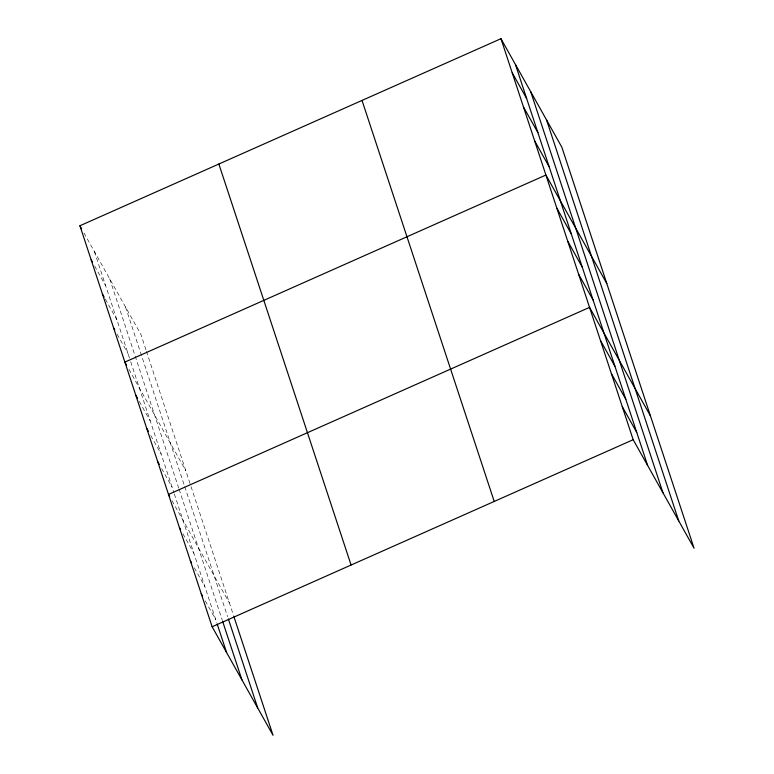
<?xml version="1.0" encoding="UTF-8"?>
<svg xmlns="http://www.w3.org/2000/svg" width="774" height="774" viewBox="0 0 774 774"><rect width="100%" height="100%" fill="white"/><g stroke="black" fill="none" stroke-linecap="round" stroke-linejoin="round"><path stroke-width="0.58" stroke-dasharray="3.87 2.9" d="M83.969 232.974L140.829 334.291L146.073 350.196M94.631 266.024L105.632 285.625M105.293 299.083L116.864 319.71M117.106 334.204L128.107 353.795M128.919 369.314L185.779 470.631M139.252 401.367L150.253 420.959M150.737 435.481L161.156 454.048M161.65 468.57L172.06 487.127M171.973 500.623L229.404 602.965M182.887 533.702L193.877 553.294M194.371 567.816L204.781 586.382M205.274 600.905L215.694 619.461M146.45 351.328L190.665 485.462M191.043 486.604L233.545 615.514M125.504 306.978L184.367 485.53M184.744 486.672L227.624 616.723M109.715 278.843L178.736 488.201M179.113 489.342L222.37 620.535M94.389 251.531L130.351 360.607M130.729 361.748L173.947 492.835M174.324 493.976L216.817 622.886"/><path stroke-width="1.16" d="M233.922 616.655L273.038 735.3L212.134 626.766L79.925 225.756L500.962 38.7L561.866 147.234L694.075 548.244L633.171 439.709L500.962 38.7M212.134 626.766L633.171 439.709M512.204 72.785L526.668 98.569M523.437 106.87L537.911 132.654M534.679 140.955L549.143 166.739M606.816 283.574L545.912 175.04L124.875 362.097L126.607 365.193M556.825 208.129L571.289 233.912M567.729 241.207L582.193 266.991M578.633 274.296L593.107 300.08M650.45 415.909L589.546 307.375L168.5 494.431L169.661 496.492M600.45 340.463L614.914 366.247M611.354 373.542L625.827 399.326M622.267 406.631L636.731 432.414M79.925 225.756L81.657 228.843M91.158 259.841L92.319 261.902M102.4 293.927L104.132 297.023M113.633 328.012L114.794 330.072M135.779 395.185L137.52 398.271M146.683 428.264L148.424 431.36M157.596 461.352L159.328 464.439M179.413 527.52L180.565 529.58M190.317 560.599L191.478 562.659M201.221 593.687L202.382 595.748M546.541 119.922L678.75 520.941M530.751 91.787L662.97 492.806M515.426 64.484L647.644 465.493M362.019 100.427L494.228 501.446M218.868 164.03L351.077 565.039M228.378 619.006L257.713 707.987M222.738 621.677L241.923 679.853M217.194 624.028L226.598 652.55"/></g></svg>
